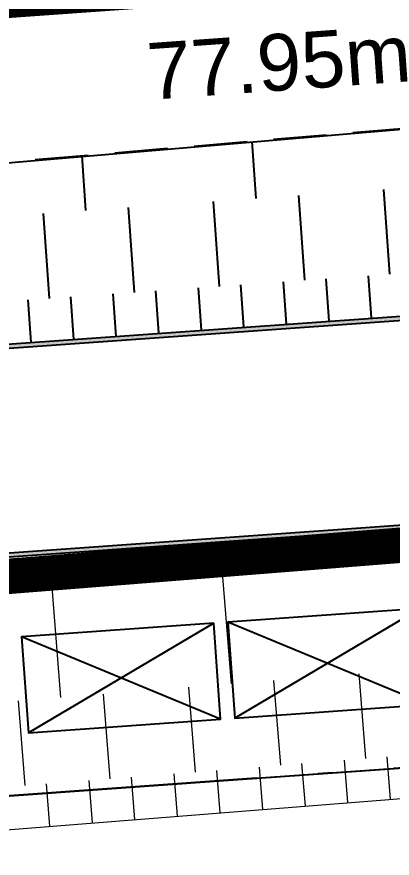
# Model space of a CAD drawing. Header units: metres. Extents: x 1851758 to 1852050, y 5187822 to 5188223.
# Drawn here: x 1851941.89 to 1851944.54, y 5187883.28 to 5187889.21 of the extents above; entities that cross this region are included whole.
import ezdxf

# ---------------------------------------------------------------- set-up
doc = ezdxf.new("R2010")
doc.units = ezdxf.units.M
doc.header["$LTSCALE"] = 2.5
for name, pattern in [('L18', [0.6, 0.4, -0.2]), ('L5', [1.15, 0.8, -0.175, 0, -0.175]), ('L8', [0.225, 0.15, -0.075])]:
    doc.linetypes.add(name, pattern=pattern)
doc.layers.get('0').update_dxf_attribs({"linetype": 'CONTINUOUS', "lineweight": 30})
for name, color, linetype, lineweight in [('PAR', 11, 'L5', 30), ('PAR_ALIGNT', 1, 'L18', 30), ('PRO_DEMOL_CLO_LEG', 7, 'CONTINUOUS', 15), ('PRO_DEMOL_TAL', 34, 'CONTINUOUS', 20), ('PRO_DEMOL_TAL_HAC', 32, 'CONTINUOUS', 15), ('PRO_PAR', 1, 'CONTINUOUS', 35), ('PRO_PAR_COT_VENTE', 150, 'CONTINUOUS', 20), ('PRO_PAR_DA', 1, 'CONTINUOUS', 35), ('PRO_PAR_SURF', 157, 'CONTINUOUS', 20)]:
    doc.layers.add(name, color=color, linetype=linetype, lineweight=lineweight)
for name, color, linetype in [('PFM_VRD ET 2D', 7, 'CONTINUOUS'), ('PRO_VOI', 7, 'CONTINUOUS'), ('PRO_VOI_PLANCHETTES', 232, 'CONTINUOUS')]:
    doc.layers.add(name, color=color, linetype=linetype)
doc.layers.add('PRO_PAR_CONT_DA', color=40, linetype='CONTINUOUS', plot=False)
doc.styles.get("Standard").update_dxf_attribs({"font": 'arial.ttf'})

# ---------------------------------------------------------------- blocks, each defined once
blk = doc.blocks.new('CLOLEG')
blk.add_circle((0, 0), 0.0625)

msp = doc.modelspace()

# ---------------------------------------------------------------- hatches: boundary and pattern name
at = {"layer": 'PRO_VOI_PLANCHETTES'}
h = msp.add_hatch(color=256, dxfattribs=at)
h.dxf.hatch_style = 1
h.paths.add_polyline_path([(1851940.1879, 5187882.4082), (1851939.9802, 5187885.2996), (1851978.2394, 5187888.0205), (1851979.7067, 5187892.0169), (1851978.5984, 5187910.5764), (1851978.6283, 5187910.5785), (1851979.737, 5187892.0125), (1851978.2609, 5187887.9919), (1851940.0123, 5187885.2718), (1851940.2178, 5187882.4106)])
h = msp.add_hatch(color=256, dxfattribs=at)
h.dxf.hatch_style = 1
h.paths.add_polyline_path([(1851899.1364, 5187902.8628), (1851900.494, 5187883.9652), (1851977.1871, 5187889.4194), (1851978.221, 5187892.2356), (1851977.132, 5187910.471), (1851977.1619, 5187910.4732), (1851978.2513, 5187892.2311), (1851977.2085, 5187889.3908), (1851900.4662, 5187883.9331), (1851899.1065, 5187902.8607)])

# ---------------------------------------------------------------- linework, layer by layer
at = {"layer": 'PAR', "flags": 128}
msp.add_lwpolyline([(1851757.77, 5187868.487), (1851833.6918, 5187875.6402), (1851863.5824, 5187878.1707), (1851981.4866, 5187886.528), (1851987.4718, 5187886.9522), (1852004.3774, 5187888.6518), (1852028.9496, 5187890.8198)], dxfattribs=at)
at = {"layer": 'PAR_ALIGNT', "ltscale": 2.5, "const_width": 0.25, "flags": 128}
msp.add_lwpolyline([(1851863.4796, 5187879.0507), (1851981.3715, 5187888.4018)], dxfattribs=at)
msp.add_lwpolyline([(1851863.4796, 5187879.0507), (1851981.3715, 5187888.4018)], dxfattribs=at)
at = {"layer": 'PFM_VRD ET 2D', "flags": 128}
msp.add_lwpolyline([(1851922.7669, 5187885.5191), (1851936.1333, 5187887.5345), (1851939.0686, 5187887.9532), (1851939.2563, 5187887.9637), (1851953.17, 5187889.152), (1851953.7588, 5187889.1606), (1851956.6423, 5187889.1053), (1851969.1311, 5187889.4834)], dxfattribs=at)
at = {"layer": 'PRO_DEMOL_CLO_LEG', "flags": 128}
msp.add_lwpolyline([(1851899.1687, 5187881.4795), (1851904.6517, 5187881.9482), (1851919.6157, 5187883.4662), (1851936.6677, 5187884.8017), (1851953.754, 5187886.2021), (1851969.4308, 5187887.6313), (1851974.4927, 5187887.9829), (1851978.8346, 5187888.2456)], dxfattribs=at)
at = {"layer": 'PRO_DEMOL_TAL', "flags": 128}
msp.add_lwpolyline([(1851933.1727, 5187882.7855), (1851936.7069, 5187883.0727), (1851945.1351, 5187883.7407)], dxfattribs=at)
at = {"layer": 'PRO_DEMOL_TAL_HAC'}
for p, q in [((1851943.401, 5187884.5061), (1851943.3343, 5187885.3481)), ((1851942.1983, 5187884.4108), (1851942.1318, 5187885.2495)), ((1851944.3504, 5187883.9794), (1851944.303, 5187884.5776)), ((1851943.1477, 5187883.8841), (1851943.1003, 5187884.4822)), ((1851943.7491, 5187883.9318), (1851943.7017, 5187884.5299)), ((1851942.5464, 5187883.8365), (1851942.499, 5187884.4346)), ((1851941.945, 5187883.7888), (1851941.8976, 5187884.3869)), ((1851944.2238, 5187883.6685), (1851944.2001, 5187883.9675)), ((1851944.5245, 5187883.6923), (1851944.5008, 5187883.9914)), ((1851943.3218, 5187883.597), (1851943.2981, 5187883.896)), ((1851943.6224, 5187883.6208), (1851943.5987, 5187883.9199)), ((1851943.9231, 5187883.6446), (1851943.8994, 5187883.9437)), ((1851942.7204, 5187883.5493), (1851942.6967, 5187883.8484)), ((1851943.0211, 5187883.5731), (1851942.9974, 5187883.8722)), ((1851942.1191, 5187883.5017), (1851942.0954, 5187883.8007)), ((1851942.4197, 5187883.5255), (1851942.396, 5187883.8245))]:
    msp.add_line(p, q, dxfattribs=at)
at = {"layer": 'PRO_PAR', "const_width": 0.1, "flags": 128}
msp.add_lwpolyline([(1851900.327, 5187886.29), (1851978.0774, 5187891.8445)], dxfattribs=at)
at = {"layer": 'PRO_PAR_CONT_DA', "flags": 128}
msp.add_lwpolyline([(1851863.4796, 5187879.0507), (1851981.3715, 5187888.4018), (1851977.7933, 5187946.6346), (1851927.7207, 5187943.0606)], dxfattribs=at)
msp.add_lwpolyline([(1851863.5824, 5187878.1707), (1851981.4866, 5187886.528), (1851981.3715, 5187888.4018), (1851863.4796, 5187879.0507)], close=True, dxfattribs=at)
at = {"layer": 'PRO_PAR_DA', "flags": 128}
msp.add_lwpolyline([(1851863.4796, 5187879.0507), (1851981.3715, 5187888.4018)], dxfattribs=at)
at = {"layer": 'PRO_PAR_SURF', "flags": 128}
for points in [[(1851977.7933, 5187946.6346), (1851981.4866, 5187886.528), (1851863.5824, 5187878.1707), (1851856.5917, 5187937.9836), (1851927.7207, 5187943.0606)], [(1851979.4592, 5187919.5236), (1851978.1813, 5187918.0657), (1851896.9596, 5187912.2309), (1851896.7804, 5187914.7245), (1851884.8113, 5187913.8647), (1851885.6711, 5187901.8955), (1851897.6403, 5187902.7554), (1851899.2249, 5187880.6971), (1851981.4866, 5187886.528)], [(1851898.9931, 5187904.8577), (1851977.132, 5187910.471), (1851978.221, 5187892.2356), (1851977.1871, 5187889.4194), (1851900.494, 5187883.9652)], [(1851977.132, 5187910.471), (1851898.9931, 5187904.8577), (1851900.494, 5187883.9652), (1851977.1871, 5187889.4194), (1851978.221, 5187892.2356)], [(1851941.5098, 5187885.3783), (1851945.001, 5187885.6266), (1851945.1202, 5187883.9503), (1851941.629, 5187883.7028)]]:
    msp.add_lwpolyline(points, close=True, dxfattribs=at)
at = {"layer": 'PRO_VOI', "color": 32}
for p, q in [((1851943.576, 5187887.9313, 297.2628), (1851943.5473, 5187888.3339, 297.2628)), ((1851942.3745, 5187887.8459, 297.2628), (1851942.3471, 5187888.2319, 297.2628)), ((1851944.5196, 5187887.3969, 297.2628), (1851944.477, 5187887.9954, 297.2628)), ((1851943.9189, 5187887.3542, 297.2628), (1851943.8763, 5187887.9527, 297.2628)), ((1851942.7174, 5187887.2687, 297.2628), (1851942.6749, 5187887.8672, 297.2628)), ((1851943.3182, 5187887.3115, 297.2628), (1851943.2756, 5187887.91, 297.2628)), ((1851942.1167, 5187887.226, 297.2628), (1851942.0742, 5187887.8245, 297.2628)), ((1851943.79, 5187887.0443, 297.2628), (1851943.7687, 5187887.3435, 297.2628)), ((1851944.0903, 5187887.0656, 297.2628), (1851944.0691, 5187887.3649, 297.2628)), ((1851944.3907, 5187887.087, 297.2628), (1851944.3694, 5187887.3862, 297.2628)), ((1851942.8889, 5187886.9802, 297.2628), (1851942.8676, 5187887.2794, 297.2628)), ((1851943.1893, 5187887.0015, 297.2628), (1851943.168, 5187887.3008, 297.2628)), ((1851943.4896, 5187887.0229, 297.2628), (1851943.4683, 5187887.3221, 297.2628)), ((1851941.9878, 5187886.9161, 297.2628), (1851941.9665, 5187887.2153, 297.2628)), ((1851942.2882, 5187886.9375, 297.2628), (1851942.2669, 5187887.2367, 297.2628)), ((1851942.5885, 5187886.9588, 297.2628), (1851942.5673, 5187887.2581, 297.2628))]:
    msp.add_line(p, q, dxfattribs=at)
at = {"layer": 'PRO_VOI', "flags": 128}
for points in [[(1851900.327, 5187886.29), (1851900.494, 5187883.9652), (1851977.1871, 5187889.4194), (1851978.0774, 5187891.8445)], [(1851944.7333, 5187885.0382), (1851943.4249, 5187884.2634)], [(1851943.277, 5187884.9346), (1851941.9686, 5187884.1599)], [(1851944.7815, 5187884.3599), (1851943.3767, 5187884.9417)], [(1851943.3252, 5187884.2564), (1851941.9204, 5187884.8382)]]:
    msp.add_lwpolyline(points, dxfattribs=at)
at = {"layer": 'PRO_VOI', "color": 34, "linetype": 'L8', "elevation": 297.2628, "flags": 128}
msp.add_lwpolyline([(1851973.826, 5187889.1803), (1851971.3652, 5187889.5105), (1851969.1311, 5187889.4834), (1851953.17, 5187889.152), (1851939.0686, 5187887.9532), (1851922.7647, 5187885.549)], dxfattribs=at)
at = {"layer": 'PRO_VOI'}
for points in [[(1851944.7333, 5187885.0382), (1851943.3767, 5187884.9417), (1851943.4249, 5187884.2634), (1851944.7815, 5187884.3599)], [(1851943.277, 5187884.9346), (1851941.9204, 5187884.8382), (1851941.9686, 5187884.1599), (1851943.3252, 5187884.2564)]]:
    msp.add_lwpolyline(points, close=True, dxfattribs=at)
at = {"layer": 'PRO_VOI_PLANCHETTES', "flags": 128}
for points in [[(1851940.1879, 5187882.4082), (1851939.9802, 5187885.2996), (1851978.2394, 5187888.0205), (1851979.7067, 5187892.0169), (1851978.5984, 5187910.5764), (1851978.6283, 5187910.5785), (1851979.737, 5187892.0125), (1851978.2609, 5187887.9919), (1851940.0123, 5187885.2718), (1851940.2178, 5187882.4106)], [(1851899.1364, 5187902.8628), (1851900.494, 5187883.9652), (1851977.1871, 5187889.4194), (1851978.221, 5187892.2356), (1851977.132, 5187910.471), (1851977.1619, 5187910.4732), (1851978.2513, 5187892.2311), (1851977.2085, 5187889.3908), (1851900.4662, 5187883.9331), (1851899.1065, 5187902.8607)]]:
    msp.add_lwpolyline(points, close=True, dxfattribs=at)

# ---------------------------------------------------------------- block references
at = {"layer": 'PRO_DEMOL_CLO_LEG', "rotation": 4.6854753963603}
for p in [(1851944.4678, 5187885.441), (1851943.4712, 5187885.3593), (1851942.4745, 5187885.2776)]:
    msp.add_blockref('CLOLEG', p, dxfattribs=at)

# ---------------------------------------------------------------- texts
at = {"layer": 'PRO_PAR_COT_VENTE', "insert": (1851943.7373, 5187888.8903), "char_height": 0.4, "attachment_point": 5, "rotation": 4.08631}
msp.add_mtext('\\A1;77.95m', dxfattribs=at)

doc.saveas('drawing.dxf')
